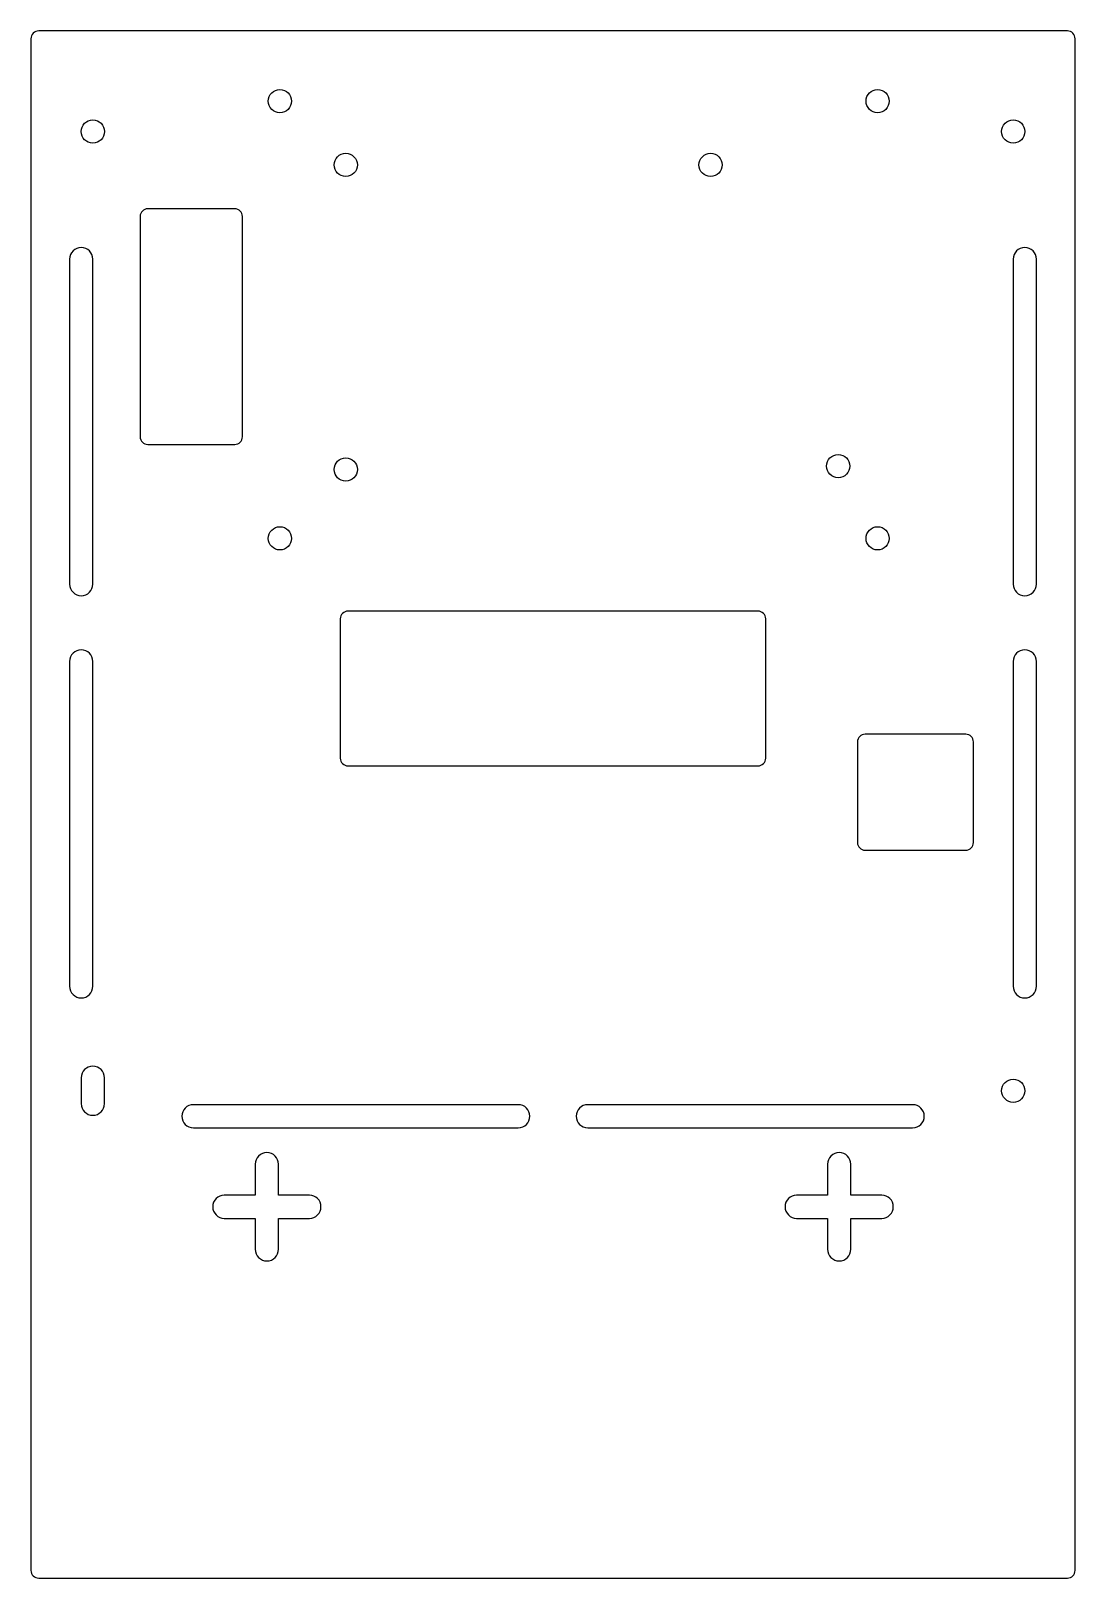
# Model space of a CAD drawing. Header units: millimetres. Extents: x -68 to 67, y -148 to 52.
import ezdxf

# ---------------------------------------------------------------- set-up
doc = ezdxf.new("R2010")
doc.units = ezdxf.units.MM

msp = doc.modelspace()

# ---------------------------------------------------------------- linework, layer by layer
at = {"color": 7, "linetype": 'Continuous', "lineweight": 25}
for p, q in [((65.56, 52.25), (-67.44, 52.25)), ((-68.44, 51.25), (-68.44, -146.75)), ((66.56, -146.75), (66.56, 51.25)), ((-54.33, 28.27), (-54.33, -0.2)), ((-42.09, 29.27), (-53.33, 29.27)), ((-41.09, -0.2), (-41.09, 28.27)), ((-63.44, 22.75), (-63.44, -19.25)), ((-60.44, -19.25), (-60.44, 22.75)), ((58.56, 22.75), (58.56, -19.25)), ((61.56, -19.25), (61.56, 22.75)), ((-53.33, -1.2), (-42.09, -1.2)), ((-28.44, -23.75), (-28.44, -41.75)), ((25.56, -22.75), (-27.44, -22.75)), ((26.56, -41.75), (26.56, -23.75)), ((-63.44, -29.25), (-63.44, -71.25)), ((-60.44, -71.25), (-60.44, -29.25)), ((58.56, -29.25), (58.56, -71.25)), ((61.56, -71.25), (61.56, -29.25)), ((38.42, -39.66), (38.42, -52.66)), ((52.42, -38.66), (39.42, -38.66)), ((53.42, -52.66), (53.42, -39.66)), ((-27.44, -42.75), (25.56, -42.75)), ((39.42, -53.66), (52.42, -53.66)), ((-61.94, -83.07), (-61.94, -86.42)), ((-58.94, -86.42), (-58.94, -83.07)), ((-5.44, -86.55), (-47.44, -86.55)), ((45.56, -86.55), (3.56, -86.55)), ((-47.44, -89.55), (-5.44, -89.55)), ((3.56, -89.55), (45.56, -89.55)), ((-39.44, -94.25), (-39.44, -98.25)), ((-36.44, -98.25), (-36.44, -94.25)), ((34.56, -94.25), (34.56, -98.25)), ((37.56, -98.25), (37.56, -94.25)), ((-39.44, -98.25), (-43.44, -98.25)), ((-32.44, -98.25), (-36.44, -98.25)), ((34.56, -98.25), (30.56, -98.25)), ((41.56, -98.25), (37.56, -98.25)), ((-43.44, -101.25), (-39.44, -101.25)), ((-39.44, -101.25), (-39.44, -105.25)), ((-36.44, -105.25), (-36.44, -101.25)), ((-36.44, -101.25), (-32.44, -101.25)), ((30.56, -101.25), (34.56, -101.25)), ((34.56, -101.25), (34.56, -105.25)), ((37.56, -105.25), (37.56, -101.25)), ((37.56, -101.25), (41.56, -101.25)), ((-67.44, -147.75), (65.56, -147.75))]:
    msp.add_line(p, q, dxfattribs=at)
for centre in [(-36.25, 43.18), (41.03, 43.18), (-60.44, 39.25), (58.56, 39.25), (-27.74, 34.94), (19.43, 34.94), (-27.74, -4.44), (35.93, -4), (-36.25, -13.34), (41.03, -13.34), (58.56, -84.75)]:
    msp.add_circle(centre, 1.5, dxfattribs=at)
for centre, radius, start, end in [((-67.44, 51.25), 1, 90, 180), ((65.56, 51.25), 1, 0, 90), ((-53.33, 28.27), 1, 90, 180), ((-42.09, 28.27), 1, 0, 90), ((-61.94, 22.75), 1.5, 0, 180), ((60.06, 22.75), 1.5, 0, 180), ((-53.33, -0.2), 1, 180, 270), ((-42.09, -0.2), 1, 270, 0), ((-61.94, -19.25), 1.5, 180, 0), ((60.06, -19.25), 1.5, 180, 0), ((-27.44, -23.75), 1, 90, 180), ((25.56, -23.75), 1, 0, 90), ((-61.94, -29.25), 1.5, 0, 180), ((60.06, -29.25), 1.5, 0, 180), ((39.42, -39.66), 1, 90, 180), ((52.42, -39.66), 1, 0, 90), ((-27.44, -41.75), 1, 180, 270), ((25.56, -41.75), 1, 270, 0), ((39.42, -52.66), 1, 180, 270), ((52.42, -52.66), 1, 270, 0), ((-61.94, -71.25), 1.5, 180, 0), ((60.06, -71.25), 1.5, 180, 0), ((-60.44, -83.07), 1.5, 0, 180), ((-60.44, -86.42), 1.5, 180, 0), ((-47.44, -88.05), 1.5, 90, 270), ((-5.44, -88.05), 1.5, 270, 90), ((3.56, -88.05), 1.5, 90, 270), ((45.56, -88.05), 1.5, 270, 90), ((-37.94, -94.25), 1.5, 0, 180), ((36.06, -94.25), 1.5, 0, 180), ((-43.44, -99.75), 1.5, 90, 270), ((-32.44, -99.75), 1.5, 270, 90), ((30.56, -99.75), 1.5, 90, 270), ((41.56, -99.75), 1.5, 270, 90), ((-37.94, -105.25), 1.5, 180, 0), ((36.06, -105.25), 1.5, 180, 0), ((-67.44, -146.75), 1, 180, 270), ((65.56, -146.75), 1, 270, 0)]:
    msp.add_arc(centre, radius, start, end, dxfattribs=at)

doc.saveas('drawing.dxf')
